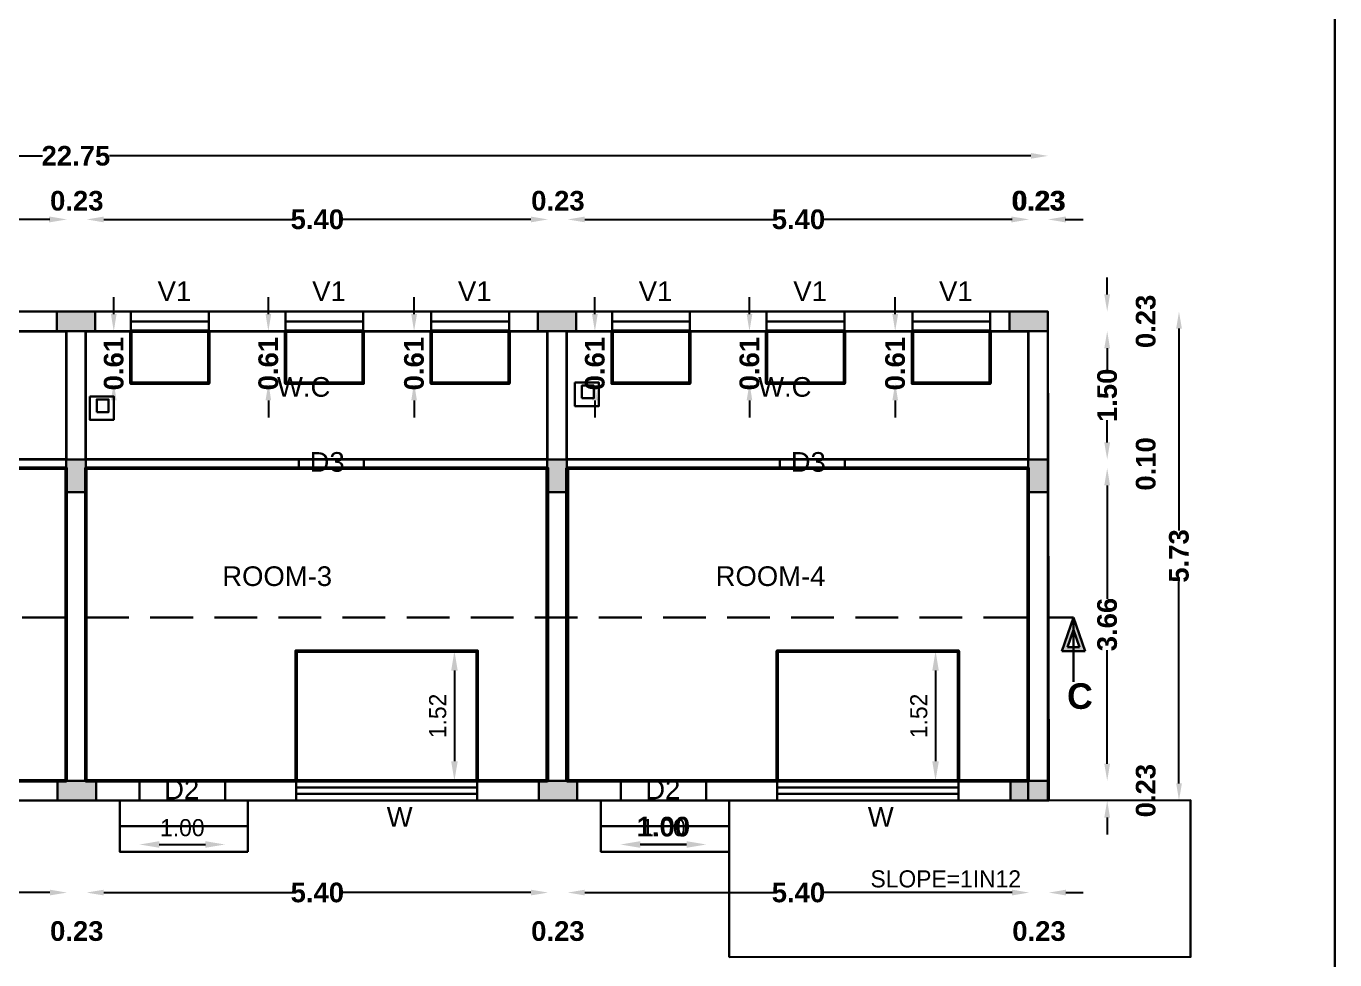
# Model space of a CAD drawing. Header units: metres. Extents: x 515 to 706, y -4 to 163.
# Drawn here: x 690.27 to 705.59, y 106.95 to 117.89 of the extents above; entities that cross this region are included whole.
import ezdxf

# ---------------------------------------------------------------- set-up
doc = ezdxf.new("R2010")
doc.units = ezdxf.units.M
doc.header["$MEASUREMENT"] = 0
doc.linetypes.add('DASHED2', pattern=[0.375, 0.25, -0.125])
doc.linetypes.add('PHANTOM2', pattern=[1.25, 0.625, -0.125, 0.125, -0.125, 0.125, -0.125])
for name, color, linetype, lineweight in [('BLK_3_DA_RAMP_1', 1, 'Continuous', 13), ('BLK_3_FLR_0_ EXIT_WIDTH_ DOOR', 2, 'Continuous', 30), ('BLK_3_FLR_0_BLT_UP_AREA', 140, 'Continuous', 30), ('BLK_3_FLR_0_CARPET_AREA', 22, 'Continuous', 30), ('BLK_3_FLR_0_EXIT_WIDTH_STAIR', 4, 'Continuous', 30), ('BLK_3_FLR_0_WATER_CLOSET', 3, 'Continuous', 30), ('BLK_4_FLR_0_WASH', 4, 'Continuous', 30)]:
    doc.layers.add(name, color=color, linetype=linetype, lineweight=lineweight)
for name, color, linetype in [('BLK_3_FLR_0_REGULAR_ROOM_2', 3, 'Continuous'), ('BLK_3_FLR_0_REGULAR_ROOM_3', 3, 'Continuous'), ('BLK_3_FLR_0_REGULAR_ROOM_4', 3, 'Continuous'), ('BLK_3_FLR_0_ROOM_3_LIGHT_VENTILATION_1', 3, 'Continuous'), ('BLK_3_FLR_0_ROOM_4_LIGHT_VENTILATION_1', 3, 'Continuous'), ('TOILET_VENTILATION', 6, 'Continuous')]:
    doc.layers.add(name, color=color, linetype=linetype)
doc.styles.add('ARIAL', font='arialbd.ttf', dxfattribs={"height": 0.23})
doc.styles.add('PDF Swiss721BT-RomanCondensed', font='arial.ttf')
doc.styles.add('Swiss Bold', font='swissb.ttf')
doc.styles.add('working', font='arialbd.ttf', dxfattribs={"height": 0.23})
doc.dimstyles.new('new model', dxfattribs={"dimtxt": 0.23, "dimasz": 0.2, "dimexe": 0.1, "dimexo": 0.1, "dimgap": 0, "dimtad": 0, "dimzin": 1, "dimdsep": 46, "dimtxsty": 'working', "dimcen": 0.09, "dimse1": 1, "dimse2": 1, "dimclrd": 256, "dimclrt": 256, "dimadec": 1, "dimazin": 0, "dimtfac": 1, "dimtofl": 0, "dimtmove": 0, "dimatfit": 3, "dimfxl": 0, "dimtolj": 1, "dimtzin": 0, "dimlwd": -1, "dimlwe": -1, "dimarcsym": 0})
doc.dimstyles.new('OPEN SPACE', dxfattribs={"dimtxt": 0.23, "dimasz": 0.23, "dimexe": 0.1875, "dimexo": 0.0625, "dimgap": 0.09, "dimtad": 3, "dimzin": 0, "dimdsep": 46, "dimtxsty": 'ARIAL', "dimcen": 0.09, "dimse1": 1, "dimse2": 1, "dimclrd": 256, "dimclre": 256, "dimadec": 0, "dimazin": 0, "dimtfac": 0.5, "dimtix": 1, "dimtmove": 0, "dimatfit": 3, "dimfxl": 0, "dimtolj": 1, "dimtzin": 0, "dimarcsym": 0})
doc.dimstyles.new('Standard$0', dxfattribs={"dimtxt": 0.2, "dimasz": 0.23, "dimexe": 0.1805, "dimexo": 0.0625, "dimgap": 0.0955, "dimtad": 1, "dimzin": 0, "dimdsep": 46, "dimtxsty": 'Standard', "dimcen": 0, "dimdle": 440, "dimse1": 1, "dimse2": 1, "dimclrd": 256, "dimclrt": 256, "dimadec": 0, "dimazin": 0, "dimtfac": 1, "dimtofl": 0, "dimtmove": 0, "dimatfit": 3, "dimfxl": 0, "dimtolj": 1, "dimarcsym": 0})

# ---------------------------------------------------------------- blocks, each defined once
blk = doc.blocks.new('*D116')
at = {"layer": 'BLK_3_FLR_0_ EXIT_WIDTH_ DOOR', "lineweight": -2}
blk.add_line((691.832, 108.304), (692.372, 108.304), dxfattribs=at)
at = {"layer": 'BLK_3_FLR_0_ EXIT_WIDTH_ DOOR', "lineweight": 40}
for points in [[(691.832, 108.343), (691.832, 108.266), (691.602, 108.304)], [(692.372, 108.343), (692.372, 108.266), (692.602, 108.304)]]:
    blk.add_solid(points, dxfattribs=at)
at = {"layer": 'Defpoints', "color": 0, "lineweight": 40}
for p in [(691.602, 108.935), (692.602, 108.935), (692.602, 108.304)]:
    blk.add_point(p, dxfattribs=at)
at = {"layer": 'BLK_3_FLR_0_ EXIT_WIDTH_ DOOR', "lineweight": 50, "insert": (692.102, 108.5), "char_height": 0.2, "attachment_point": 5}
blk.add_mtext('\\A1;1.00', dxfattribs=at)
blk = doc.blocks.new('*D117')
at = {"layer": 'BLK_3_FLR_0_ EXIT_WIDTH_ DOOR', "lineweight": -2}
blk.add_line((697.462, 108.304), (698.002, 108.304), dxfattribs=at)
at = {"layer": 'BLK_3_FLR_0_ EXIT_WIDTH_ DOOR', "lineweight": 40}
for points in [[(697.462, 108.343), (697.462, 108.266), (697.232, 108.304)], [(698.002, 108.343), (698.002, 108.266), (698.232, 108.304)]]:
    blk.add_solid(points, dxfattribs=at)
at = {"layer": 'Defpoints', "color": 0, "lineweight": 40}
for p in [(697.232, 108.935), (698.232, 108.935), (698.232, 108.304)]:
    blk.add_point(p, dxfattribs=at)
at = {"layer": 'BLK_3_FLR_0_ EXIT_WIDTH_ DOOR', "lineweight": 50, "insert": (697.732, 108.5), "char_height": 0.2, "attachment_point": 5}
blk.add_mtext('\\A1;1.00', dxfattribs=at)
blk = doc.blocks.new('*D119')
at = {"layer": 'BLK_3_FLR_0_ROOM_3_LIGHT_VENTILATION_1', "lineweight": -2}
blk.add_line((695.286, 110.34), (695.286, 109.28), dxfattribs=at)
at = {"layer": 'BLK_3_FLR_0_ROOM_3_LIGHT_VENTILATION_1', "lineweight": 40}
for points in [[(695.248, 110.34), (695.325, 110.34), (695.286, 110.57)], [(695.248, 109.28), (695.325, 109.28), (695.286, 109.05)]]:
    blk.add_solid(points, dxfattribs=at)
at = {"layer": 'Defpoints', "color": 0, "lineweight": 40}
for p in [(695.554, 110.57), (695.286, 109.05), (695.554, 109.05)]:
    blk.add_point(p, dxfattribs=at)
at = {"layer": 'BLK_3_FLR_0_ROOM_3_LIGHT_VENTILATION_1', "lineweight": 50, "insert": (695.091, 109.81), "char_height": 0.2, "attachment_point": 5, "rotation": 90}
blk.add_mtext('\\A1;1.52', dxfattribs=at)
blk = doc.blocks.new('*D120')
at = {"layer": 'BLK_3_FLR_0_ROOM_4_LIGHT_VENTILATION_1', "lineweight": -2}
blk.add_line((700.916, 110.34), (700.916, 109.28), dxfattribs=at)
at = {"layer": 'BLK_3_FLR_0_ROOM_4_LIGHT_VENTILATION_1', "lineweight": 40}
for points in [[(700.878, 110.34), (700.955, 110.34), (700.916, 110.57)], [(700.878, 109.28), (700.955, 109.28), (700.916, 109.05)]]:
    blk.add_solid(points, dxfattribs=at)
at = {"layer": 'Defpoints', "color": 0, "lineweight": 40}
for p in [(701.184, 110.57), (700.916, 109.05), (701.184, 109.05)]:
    blk.add_point(p, dxfattribs=at)
at = {"layer": 'BLK_3_FLR_0_ROOM_4_LIGHT_VENTILATION_1', "lineweight": 50, "insert": (700.721, 109.81), "char_height": 0.2, "attachment_point": 5, "rotation": 90}
blk.add_mtext('\\A1;1.52', dxfattribs=at)
blk = doc.blocks.new('*D255')
at = {"layer": 'BLK_3_FLR_0_EXIT_WIDTH_STAIR', "color": 1, "linetype": 'PHANTOM2', "lineweight": -2}
blk.add_line((698.003, 108.304), (697.459, 108.304), dxfattribs=at)
at = {"layer": 'BLK_3_FLR_0_EXIT_WIDTH_STAIR', "color": 1, "lineweight": 40}
for points in [[(697.459, 108.343), (697.459, 108.266), (697.229, 108.304)], [(698.003, 108.343), (698.003, 108.266), (698.233, 108.304)]]:
    blk.add_solid(points, dxfattribs=at)
at = {"layer": 'Defpoints', "color": 0, "lineweight": 40}
for p in [(697.229, 108.82), (698.233, 108.82), (697.229, 108.304)]:
    blk.add_point(p, dxfattribs=at)
at = {"layer": 'BLK_3_FLR_0_EXIT_WIDTH_STAIR', "color": 1, "lineweight": 30, "insert": (697.731, 108.512), "char_height": 0.23, "attachment_point": 5, "rotation": 360, "style": 'ARIAL'}
blk.add_mtext('\\A1;1.00', dxfattribs=at)
blk = doc.blocks.new('*D125')
at = {"layer": 'Defpoints', "color": 0, "lineweight": 40}
for p in [(691.3, 114.315), (691.5, 114.315), (691.5, 113.705)]:
    blk.add_point(p, dxfattribs=at)
at = {"layer": 'TOILET_VENTILATION'}
for p, q in [((691.3, 114.515), (691.3, 114.715)), ((691.3, 113.505), (691.3, 113.305))]:
    blk.add_line(p, q, dxfattribs=at)
at = {"layer": 'TOILET_VENTILATION', "lineweight": 40}
for points in [[(691.266, 114.515), (691.333, 114.515), (691.3, 114.315)], [(691.266, 113.505), (691.333, 113.505), (691.3, 113.705)]]:
    blk.add_solid(points, dxfattribs=at)
at = {"layer": 'TOILET_VENTILATION', "lineweight": 50, "insert": (691.3, 113.935), "char_height": 0.23, "attachment_point": 5, "rotation": 90, "style": 'working'}
blk.add_mtext('\\A1;0.61', dxfattribs=at)
blk = doc.blocks.new('*D126')
at = {"layer": 'Defpoints', "color": 0, "lineweight": 40}
for p in [(693.109, 114.315), (693.31, 114.315), (693.31, 113.705)]:
    blk.add_point(p, dxfattribs=at)
at = {"layer": 'TOILET_VENTILATION'}
for p, q in [((693.109, 114.515), (693.109, 114.715)), ((693.109, 113.505), (693.109, 113.305))]:
    blk.add_line(p, q, dxfattribs=at)
at = {"layer": 'TOILET_VENTILATION', "lineweight": 40}
for points in [[(693.076, 114.515), (693.142, 114.515), (693.109, 114.315)], [(693.076, 113.505), (693.142, 113.505), (693.109, 113.705)]]:
    blk.add_solid(points, dxfattribs=at)
at = {"layer": 'TOILET_VENTILATION', "lineweight": 50, "insert": (693.109, 113.935), "char_height": 0.23, "attachment_point": 5, "rotation": 90, "style": 'working'}
blk.add_mtext('\\A1;0.61', dxfattribs=at)
blk = doc.blocks.new('*D127')
at = {"layer": 'Defpoints', "color": 0, "lineweight": 40}
for p in [(694.814, 114.315), (695.015, 114.315), (695.015, 113.705)]:
    blk.add_point(p, dxfattribs=at)
at = {"layer": 'TOILET_VENTILATION'}
for p, q in [((694.814, 114.515), (694.814, 114.715)), ((694.814, 113.505), (694.814, 113.305))]:
    blk.add_line(p, q, dxfattribs=at)
at = {"layer": 'TOILET_VENTILATION', "lineweight": 40}
for points in [[(694.781, 114.515), (694.848, 114.515), (694.814, 114.315)], [(694.781, 113.505), (694.848, 113.505), (694.814, 113.705)]]:
    blk.add_solid(points, dxfattribs=at)
at = {"layer": 'TOILET_VENTILATION', "lineweight": 50, "insert": (694.814, 113.935), "char_height": 0.23, "attachment_point": 5, "rotation": 90, "style": 'working'}
blk.add_mtext('\\A1;0.61', dxfattribs=at)
blk = doc.blocks.new('*D128')
at = {"layer": 'Defpoints', "color": 0, "lineweight": 40}
for p in [(696.93, 114.315), (697.13, 114.315), (697.13, 113.705)]:
    blk.add_point(p, dxfattribs=at)
at = {"layer": 'TOILET_VENTILATION'}
for p, q in [((696.93, 114.515), (696.93, 114.715)), ((696.93, 113.505), (696.93, 113.305))]:
    blk.add_line(p, q, dxfattribs=at)
at = {"layer": 'TOILET_VENTILATION', "lineweight": 40}
for points in [[(696.896, 114.515), (696.963, 114.515), (696.93, 114.315)], [(696.896, 113.505), (696.963, 113.505), (696.93, 113.705)]]:
    blk.add_solid(points, dxfattribs=at)
at = {"layer": 'TOILET_VENTILATION', "lineweight": 50, "insert": (696.93, 113.935), "char_height": 0.23, "attachment_point": 5, "rotation": 90, "style": 'working'}
blk.add_mtext('\\A1;0.61', dxfattribs=at)
blk = doc.blocks.new('*D129')
at = {"layer": 'Defpoints', "color": 0, "lineweight": 40}
for p in [(698.739, 114.315), (698.94, 114.315), (698.94, 113.705)]:
    blk.add_point(p, dxfattribs=at)
at = {"layer": 'TOILET_VENTILATION'}
for p, q in [((698.739, 114.515), (698.739, 114.715)), ((698.739, 113.505), (698.739, 113.305))]:
    blk.add_line(p, q, dxfattribs=at)
at = {"layer": 'TOILET_VENTILATION', "lineweight": 40}
for points in [[(698.706, 114.515), (698.772, 114.515), (698.739, 114.315)], [(698.706, 113.505), (698.772, 113.505), (698.739, 113.705)]]:
    blk.add_solid(points, dxfattribs=at)
at = {"layer": 'TOILET_VENTILATION', "lineweight": 50, "insert": (698.739, 113.935), "char_height": 0.23, "attachment_point": 5, "rotation": 90, "style": 'working'}
blk.add_mtext('\\A1;0.61', dxfattribs=at)
blk = doc.blocks.new('*D130')
at = {"layer": 'Defpoints', "color": 0, "lineweight": 40}
for p in [(700.444, 114.315), (700.645, 114.315), (700.645, 113.705)]:
    blk.add_point(p, dxfattribs=at)
at = {"layer": 'TOILET_VENTILATION'}
for p, q in [((700.444, 114.515), (700.444, 114.715)), ((700.444, 113.505), (700.444, 113.305))]:
    blk.add_line(p, q, dxfattribs=at)
at = {"layer": 'TOILET_VENTILATION', "lineweight": 40}
for points in [[(700.411, 114.515), (700.478, 114.515), (700.444, 114.315)], [(700.411, 113.505), (700.478, 113.505), (700.444, 113.705)]]:
    blk.add_solid(points, dxfattribs=at)
at = {"layer": 'TOILET_VENTILATION', "lineweight": 50, "insert": (700.444, 113.935), "char_height": 0.23, "attachment_point": 5, "rotation": 90, "style": 'working'}
blk.add_mtext('\\A1;0.61', dxfattribs=at)
blk = doc.blocks.new('*D561')
for p, q in [((685.542, 115.624), (687.744, 115.624)), ((690.542, 115.624), (688.34, 115.624))]:
    blk.add_line(p, q)
at = {"lineweight": 40}
for points in [[(685.542, 115.657), (685.542, 115.59), (685.342, 115.624)], [(690.542, 115.657), (690.542, 115.59), (690.742, 115.624)]]:
    blk.add_solid(points, dxfattribs=at)
at = {"layer": 'Defpoints', "color": 0, "lineweight": 40}
for p in [(685.342, 115.624), (690.742, 114.315), (685.342, 114.161)]:
    blk.add_point(p, dxfattribs=at)
at = {"lineweight": 30, "insert": (688.042, 115.624), "char_height": 0.23, "attachment_point": 5, "style": 'working'}
blk.add_mtext('\\A1;5.40', dxfattribs=at)
blk = doc.blocks.new('*D566')
for p, q in [((696.812, 115.624), (699.015, 115.624)), ((701.812, 115.624), (699.61, 115.624))]:
    blk.add_line(p, q)
at = {"lineweight": 40}
for points in [[(696.812, 115.657), (696.812, 115.59), (696.612, 115.624)], [(701.812, 115.657), (701.812, 115.59), (702.012, 115.624)]]:
    blk.add_solid(points, dxfattribs=at)
at = {"layer": 'Defpoints', "color": 0, "lineweight": 40}
for p in [(696.612, 115.624), (702.012, 114.315), (696.612, 114.161)]:
    blk.add_point(p, dxfattribs=at)
at = {"lineweight": 30, "insert": (699.312, 115.624), "char_height": 0.23, "attachment_point": 5, "style": 'working'}
blk.add_mtext('\\A1;5.40', dxfattribs=at)
blk = doc.blocks.new('*D567')
for p, q in [((696.182, 115.624), (695.982, 115.624)), ((696.812, 115.624), (697.012, 115.624))]:
    blk.add_line(p, q)
at = {"lineweight": 40}
for points in [[(696.182, 115.657), (696.182, 115.59), (696.382, 115.624)], [(696.812, 115.657), (696.812, 115.59), (696.612, 115.624)]]:
    blk.add_solid(points, dxfattribs=at)
at = {"layer": 'Defpoints', "color": 0, "lineweight": 40}
for p in [(696.382, 115.624), (696.382, 114.161), (696.612, 114.161)]:
    blk.add_point(p, dxfattribs=at)
at = {"lineweight": 30, "insert": (696.497, 115.841), "char_height": 0.23, "attachment_point": 5, "style": 'working'}
blk.add_mtext('\\A1;0.23', dxfattribs=at)
blk = doc.blocks.new('*D568')
for p, q in [((691.182, 115.624), (693.385, 115.624)), ((696.182, 115.624), (693.98, 115.624))]:
    blk.add_line(p, q)
at = {"lineweight": 40}
for points in [[(691.182, 115.657), (691.182, 115.59), (690.982, 115.624)], [(696.182, 115.657), (696.182, 115.59), (696.382, 115.624)]]:
    blk.add_solid(points, dxfattribs=at)
at = {"layer": 'Defpoints', "color": 0, "lineweight": 40}
for p in [(690.982, 115.624), (690.982, 114.161), (696.382, 114.161)]:
    blk.add_point(p, dxfattribs=at)
at = {"lineweight": 30, "insert": (693.682, 115.624), "char_height": 0.23, "attachment_point": 5, "style": 'working'}
blk.add_mtext('\\A1;5.40', dxfattribs=at)
blk = doc.blocks.new('*D569')
for p, q in [((690.552, 115.624), (690.352, 115.624)), ((691.182, 115.624), (691.382, 115.624))]:
    blk.add_line(p, q)
at = {"lineweight": 40}
for points in [[(690.552, 115.657), (690.552, 115.59), (690.752, 115.624)], [(691.182, 115.657), (691.182, 115.59), (690.982, 115.624)]]:
    blk.add_solid(points, dxfattribs=at)
at = {"layer": 'Defpoints', "color": 0, "lineweight": 40}
for p in [(690.752, 115.624), (690.752, 114.121), (690.982, 114.161)]:
    blk.add_point(p, dxfattribs=at)
at = {"lineweight": 30, "insert": (690.867, 115.841), "char_height": 0.23, "attachment_point": 5, "style": 'working'}
blk.add_mtext('\\A1;0.23', dxfattribs=at)
blk = doc.blocks.new('*D570')
for p, q in [((701.812, 115.624), (701.612, 115.624)), ((702.442, 115.624), (702.642, 115.624))]:
    blk.add_line(p, q)
at = {"lineweight": 40}
for points in [[(701.812, 115.657), (701.812, 115.59), (702.012, 115.624)], [(702.442, 115.657), (702.442, 115.59), (702.242, 115.624)]]:
    blk.add_solid(points, dxfattribs=at)
at = {"layer": 'Defpoints', "color": 0, "lineweight": 40}
for p in [(702.012, 115.624), (702.012, 114.121), (702.242, 114.161)]:
    blk.add_point(p, dxfattribs=at)
at = {"lineweight": 30, "insert": (702.127, 115.841), "char_height": 0.23, "attachment_point": 5, "style": 'working'}
blk.add_mtext('\\A1;0.23', dxfattribs=at)
blk = doc.blocks.new('*D571')
for p, q in [((696.812, 107.741), (699.015, 107.741)), ((701.812, 107.741), (699.61, 107.741))]:
    blk.add_line(p, q)
at = {"lineweight": 40}
for points in [[(696.812, 107.775), (696.812, 107.708), (696.612, 107.741)], [(701.812, 107.775), (701.812, 107.708), (702.012, 107.741)]]:
    blk.add_solid(points, dxfattribs=at)
at = {"layer": 'Defpoints', "color": 0, "lineweight": 40}
for p in [(696.612, 109.204), (702.012, 109.05), (696.612, 107.741)]:
    blk.add_point(p, dxfattribs=at)
at = {"lineweight": 30, "insert": (699.312, 107.741), "char_height": 0.23, "attachment_point": 5, "style": 'working'}
blk.add_mtext('\\A1;5.40', dxfattribs=at)
blk = doc.blocks.new('*D572')
for p, q in [((696.182, 107.741), (695.982, 107.741)), ((696.812, 107.741), (697.012, 107.741))]:
    blk.add_line(p, q)
at = {"lineweight": 40}
for points in [[(696.182, 107.775), (696.182, 107.708), (696.382, 107.741)], [(696.812, 107.775), (696.812, 107.708), (696.612, 107.741)]]:
    blk.add_solid(points, dxfattribs=at)
at = {"layer": 'Defpoints', "color": 0, "lineweight": 40}
for p in [(696.382, 109.204), (696.612, 109.204), (696.382, 107.741)]:
    blk.add_point(p, dxfattribs=at)
at = {"lineweight": 30, "insert": (696.497, 107.289), "char_height": 0.23, "attachment_point": 5, "style": 'working'}
blk.add_mtext('\\A1;0.23', dxfattribs=at)
blk = doc.blocks.new('*D573')
for p, q in [((691.182, 107.741), (693.385, 107.741)), ((696.182, 107.741), (693.98, 107.741))]:
    blk.add_line(p, q)
at = {"lineweight": 40}
for points in [[(691.182, 107.775), (691.182, 107.708), (690.982, 107.741)], [(696.182, 107.775), (696.182, 107.708), (696.382, 107.741)]]:
    blk.add_solid(points, dxfattribs=at)
at = {"layer": 'Defpoints', "color": 0, "lineweight": 40}
for p in [(690.982, 109.204), (696.382, 109.204), (690.982, 107.741)]:
    blk.add_point(p, dxfattribs=at)
at = {"lineweight": 30, "insert": (693.682, 107.741), "char_height": 0.23, "attachment_point": 5, "style": 'working'}
blk.add_mtext('\\A1;5.40', dxfattribs=at)
blk = doc.blocks.new('*D574')
for p, q in [((690.552, 107.741), (690.352, 107.741)), ((691.182, 107.741), (691.382, 107.741))]:
    blk.add_line(p, q)
at = {"lineweight": 40}
for points in [[(690.552, 107.775), (690.552, 107.708), (690.752, 107.741)], [(691.182, 107.775), (691.182, 107.708), (690.982, 107.741)]]:
    blk.add_solid(points, dxfattribs=at)
at = {"layer": 'Defpoints', "color": 0, "lineweight": 40}
for p in [(690.752, 109.244), (690.982, 109.204), (690.752, 107.741)]:
    blk.add_point(p, dxfattribs=at)
at = {"lineweight": 30, "insert": (690.867, 107.289), "char_height": 0.23, "attachment_point": 5, "style": 'working'}
blk.add_mtext('\\A1;0.23', dxfattribs=at)
blk = doc.blocks.new('*D575')
for p, q in [((701.812, 107.741), (701.612, 107.741)), ((702.442, 107.741), (702.642, 107.741))]:
    blk.add_line(p, q)
at = {"lineweight": 40}
for points in [[(701.812, 107.775), (701.812, 107.708), (702.012, 107.741)], [(702.442, 107.775), (702.442, 107.708), (702.242, 107.741)]]:
    blk.add_solid(points, dxfattribs=at)
at = {"layer": 'Defpoints', "color": 0, "lineweight": 40}
for p in [(702.012, 109.244), (702.242, 109.204), (702.012, 107.741)]:
    blk.add_point(p, dxfattribs=at)
at = {"lineweight": 30, "insert": (702.127, 107.289), "char_height": 0.23, "attachment_point": 5, "style": 'working'}
blk.add_mtext('\\A1;0.23', dxfattribs=at)
blk = doc.blocks.new('*D576')
for p, q in [((685.552, 107.741), (687.755, 107.741)), ((690.552, 107.741), (688.35, 107.741))]:
    blk.add_line(p, q)
at = {"lineweight": 40}
for points in [[(685.552, 107.775), (685.552, 107.708), (685.352, 107.741)], [(690.552, 107.775), (690.552, 107.708), (690.752, 107.741)]]:
    blk.add_solid(points, dxfattribs=at)
at = {"layer": 'Defpoints', "color": 0, "lineweight": 40}
for p in [(685.352, 109.204), (690.752, 109.05), (685.352, 107.741)]:
    blk.add_point(p, dxfattribs=at)
at = {"lineweight": 30, "insert": (688.052, 107.741), "char_height": 0.23, "attachment_point": 5, "style": 'working'}
blk.add_mtext('\\A1;5.40', dxfattribs=at)
blk = doc.blocks.new('*D580')
for p, q in [((702.925, 114.115), (702.925, 113.856)), ((702.925, 113.012), (702.925, 113.272))]:
    blk.add_line(p, q)
at = {"lineweight": 40}
for points in [[(702.891, 114.115), (702.958, 114.115), (702.925, 114.315)], [(702.891, 113.012), (702.958, 113.012), (702.925, 112.812)]]:
    blk.add_solid(points, dxfattribs=at)
at = {"layer": 'Defpoints', "color": 0, "lineweight": 40}
for p in [(702.012, 114.315), (702.002, 112.812), (702.925, 112.812)]:
    blk.add_point(p, dxfattribs=at)
at = {"lineweight": 30, "insert": (702.925, 113.564), "char_height": 0.23, "attachment_point": 5, "rotation": 90, "style": 'working'}
blk.add_mtext('\\A1;1.50', dxfattribs=at)
blk = doc.blocks.new('*D581')
for p, q in [((702.925, 113.012), (702.925, 113.212)), ((702.925, 112.51), (702.925, 112.31))]:
    blk.add_line(p, q)
at = {"lineweight": 40}
for points in [[(702.891, 113.012), (702.958, 113.012), (702.925, 112.812)], [(702.891, 112.51), (702.958, 112.51), (702.925, 112.71)]]:
    blk.add_solid(points, dxfattribs=at)
at = {"layer": 'Defpoints', "color": 0, "lineweight": 40}
for p in [(702.002, 112.812), (702.002, 112.71), (702.925, 112.71)]:
    blk.add_point(p, dxfattribs=at)
at = {"lineweight": 30, "insert": (703.377, 112.761), "char_height": 0.23, "attachment_point": 5, "rotation": 90, "style": 'working'}
blk.add_mtext('\\A1;0.10', dxfattribs=at)
blk = doc.blocks.new('*D582')
for p, q in [((702.925, 112.51), (702.925, 111.181)), ((702.925, 109.25), (702.925, 110.579))]:
    blk.add_line(p, q)
at = {"lineweight": 40}
for points in [[(702.891, 112.51), (702.958, 112.51), (702.925, 112.71)], [(702.891, 109.25), (702.958, 109.25), (702.925, 109.05)]]:
    blk.add_solid(points, dxfattribs=at)
at = {"layer": 'Defpoints', "color": 0, "lineweight": 40}
for p in [(702.002, 112.71), (702.002, 109.05), (702.925, 109.05)]:
    blk.add_point(p, dxfattribs=at)
at = {"lineweight": 30, "insert": (702.925, 110.88), "char_height": 0.23, "attachment_point": 5, "rotation": 90, "style": 'working'}
blk.add_mtext('\\A1;3.66', dxfattribs=at)
blk = doc.blocks.new('*D583')
for p, q in [((702.925, 109.25), (702.925, 109.45)), ((702.925, 108.62), (702.925, 108.42))]:
    blk.add_line(p, q)
at = {"lineweight": 40}
for points in [[(702.891, 109.25), (702.958, 109.25), (702.925, 109.05)], [(702.891, 108.62), (702.958, 108.62), (702.925, 108.82)]]:
    blk.add_solid(points, dxfattribs=at)
at = {"layer": 'Defpoints', "color": 0, "lineweight": 40}
for p in [(702.002, 109.05), (702.232, 108.82), (702.925, 108.82)]:
    blk.add_point(p, dxfattribs=at)
at = {"lineweight": 30, "insert": (703.377, 108.935), "char_height": 0.23, "attachment_point": 5, "rotation": 90, "style": 'working'}
blk.add_mtext('\\A1;0.23', dxfattribs=at)
blk = doc.blocks.new('*D584')
for p, q in [((702.925, 114.745), (702.925, 114.945)), ((702.925, 114.115), (702.925, 113.915))]:
    blk.add_line(p, q)
at = {"lineweight": 40}
for points in [[(702.891, 114.745), (702.958, 114.745), (702.925, 114.545)], [(702.891, 114.115), (702.958, 114.115), (702.925, 114.315)]]:
    blk.add_solid(points, dxfattribs=at)
at = {"layer": 'Defpoints', "color": 0, "lineweight": 40}
for p in [(702.002, 114.545), (702.232, 114.315), (702.925, 114.315)]:
    blk.add_point(p, dxfattribs=at)
at = {"lineweight": 30, "insert": (703.377, 114.43), "char_height": 0.23, "attachment_point": 5, "rotation": 90, "style": 'working'}
blk.add_mtext('\\A1;0.23', dxfattribs=at)
blk = doc.blocks.new('*D585')
for p, q in [((701.802, 115.624), (701.602, 115.624)), ((702.432, 115.624), (702.632, 115.624))]:
    blk.add_line(p, q)
at = {"lineweight": 40}
for points in [[(701.802, 115.657), (701.802, 115.59), (702.002, 115.624)], [(702.432, 115.657), (702.432, 115.59), (702.232, 115.624)]]:
    blk.add_solid(points, dxfattribs=at)
at = {"layer": 'Defpoints', "color": 0, "lineweight": 40}
for p in [(702.232, 115.624), (702.002, 114.161), (702.232, 114.121)]:
    blk.add_point(p, dxfattribs=at)
at = {"lineweight": 30, "insert": (702.117, 115.841), "char_height": 0.23, "attachment_point": 5, "style": 'working'}
blk.add_mtext('\\A1;0.23', dxfattribs=at)
blk = doc.blocks.new('*D586')
for p, q in [((703.765, 114.345), (703.765, 111.981)), ((703.765, 109.02), (703.765, 111.384))]:
    blk.add_line(p, q)
at = {"lineweight": 40}
for points in [[(703.732, 114.345), (703.799, 114.345), (703.765, 114.545)], [(703.732, 109.02), (703.799, 109.02), (703.765, 108.82)]]:
    blk.add_solid(points, dxfattribs=at)
at = {"layer": 'Defpoints', "color": 0, "lineweight": 40}
for p in [(702.232, 114.545), (702.232, 108.82), (703.765, 108.82)]:
    blk.add_point(p, dxfattribs=at)
at = {"lineweight": 30, "insert": (703.765, 111.683), "char_height": 0.23, "attachment_point": 5, "rotation": 90, "style": 'working'}
blk.add_mtext('\\A1;5.73', dxfattribs=at)
blk = doc.blocks.new('*D592')
for p, q in [((679.682, 106.542), (690.464, 106.542)), ((702.032, 106.542), (691.25, 106.542))]:
    blk.add_line(p, q)
at = {"lineweight": 40}
for points in [[(679.682, 106.576), (679.682, 106.509), (679.482, 106.542)], [(702.032, 106.576), (702.032, 106.509), (702.232, 106.542)]]:
    blk.add_solid(points, dxfattribs=at)
at = {"layer": 'Defpoints', "color": 0, "lineweight": 40}
for p in [(679.482, 108.82), (702.232, 108.82), (702.232, 106.542)]:
    blk.add_point(p, dxfattribs=at)
at = {"lineweight": 30, "insert": (690.857, 106.542), "char_height": 0.23, "attachment_point": 5, "style": 'working'}
blk.add_mtext('\\A1;22.75', dxfattribs=at)
blk = doc.blocks.new('*D799')
for p, q in [((679.682, 116.368), (690.464, 116.368)), ((702.032, 116.368), (691.25, 116.368))]:
    blk.add_line(p, q)
at = {"lineweight": 40}
for points in [[(679.682, 116.402), (679.682, 116.335), (679.482, 116.368)], [(702.032, 116.402), (702.032, 116.335), (702.232, 116.368)]]:
    blk.add_solid(points, dxfattribs=at)
at = {"layer": 'Defpoints', "color": 0, "lineweight": 40}
for p in [(679.482, 116.368), (679.482, 114.545), (702.232, 114.545)]:
    blk.add_point(p, dxfattribs=at)
at = {"lineweight": 30, "insert": (690.857, 116.368), "char_height": 0.23, "attachment_point": 5, "style": 'working'}
blk.add_mtext('\\A1;22.75', dxfattribs=at)

msp = doc.modelspace()

# ---------------------------------------------------------------- hatches: boundary and pattern name
at = {"lineweight": 30}
h = msp.add_hatch(color=256, dxfattribs=at)
h.dxf.hatch_style = 1
h.paths.add_polyline_path([(691.08193, 114.54538), (691.08193, 114.31538), (690.63193, 114.31538), (690.63193, 114.54538)])
h = msp.add_hatch(color=256, dxfattribs=at)
h.dxf.hatch_style = 1
h.paths.add_polyline_path([(696.71193, 114.54538), (696.71193, 114.31538), (696.26193, 114.31538), (696.26193, 114.54538)])
h = msp.add_hatch(color=256, dxfattribs=at)
h.dxf.hatch_style = 1
h.paths.add_polyline_path([(702.23193, 114.54538), (702.23193, 114.31538), (701.78193, 114.31538), (701.78193, 114.54538)])
h = msp.add_hatch(color=256, dxfattribs=at)
h.dxf.hatch_style = 1
h.paths.add_polyline_path([(690.74193, 112.81204), (690.97193, 112.81204), (690.97193, 112.43204), (690.74193, 112.43204)])
h = msp.add_hatch(color=256, dxfattribs=at)
h.dxf.hatch_style = 1
h.paths.add_polyline_path([(696.37193, 112.81204), (696.60193, 112.81204), (696.60193, 112.43204), (696.37193, 112.43204)])
h = msp.add_hatch(color=256, dxfattribs=at)
h.dxf.hatch_style = 1
h.paths.add_polyline_path([(702.00193, 112.81204), (702.23193, 112.81204), (702.23193, 112.43204), (702.00193, 112.43204)])
at = {"lineweight": 30, "ltscale": 0.25}
h = msp.add_hatch(color=256, dxfattribs=at)
h.paths.add_polyline_path([(702.53075, 110.96346), (702.39577, 110.56727), (702.66573, 110.56727)])
h.paths.add_polyline_path([(702.53075, 110.8161), (702.46217, 110.61479), (702.59934, 110.61479)], flags=16)
at = {"lineweight": 30}
h = msp.add_hatch(color=256, dxfattribs=at)
h.dxf.hatch_style = 1
h.paths.add_polyline_path([(691.09232, 109.04982), (691.09232, 108.81982), (690.64232, 108.81982), (690.64232, 109.04982)])
h = msp.add_hatch(color=256, dxfattribs=at)
h.dxf.hatch_style = 1
h.paths.add_polyline_path([(696.72233, 109.04982), (696.72233, 108.81982), (696.27233, 108.81982), (696.27233, 109.04982)])
h = msp.add_hatch(color=256, dxfattribs=at)
h.dxf.hatch_style = 1
h.paths.add_polyline_path([(702.24233, 109.04982), (702.24233, 108.81982), (701.79233, 108.81982), (701.79233, 109.04982)])

# ---------------------------------------------------------------- linework, layer by layer
msp.add_line((705.58866, -3.80445), (705.58866, 150.74728))
for p, q in [((679.48193, 114.54538), (702.23193, 114.54538)), ((691.50046, 114.31538), (691.50046, 114.54538)), ((691.50046, 114.43038), (692.41046, 114.43038)), ((692.41046, 114.31538), (692.41046, 114.54538)), ((693.30972, 114.31538), (693.30972, 114.54538)), ((693.30972, 114.43038), (694.21972, 114.43038)), ((694.21972, 114.31538), (694.21972, 114.54538)), ((695.01501, 114.31538), (695.01501, 114.54538)), ((695.01501, 114.43038), (695.92501, 114.43038)), ((695.92501, 114.31538), (695.92501, 114.54538)), ((697.13046, 114.31538), (697.13046, 114.54538)), ((697.13046, 114.43038), (698.04046, 114.43038)), ((702.23193, 108.81982), (702.23193, 114.54538)), ((690.74193, 114.31538), (685.34193, 114.31538)), ((690.74193, 114.31538), (690.74193, 112.81204)), ((690.97193, 114.31538), (690.97193, 112.81204)), ((690.97193, 114.31538), (696.37193, 114.31538)), ((696.37193, 112.81204), (696.37193, 114.31538)), ((696.60193, 114.31538), (702.00193, 114.31538)), ((696.60193, 112.78204), (696.60193, 114.31538)), ((702.00193, 112.81204), (702.00193, 114.31538)), ((702.00193, 114.31538), (702.00193, 112.81204)), ((702.23193, 114.31538), (702.23193, 112.81204)), ((690.74193, 112.81204), (688.59526, 112.81204)), ((693.46526, 112.81204), (690.97193, 112.81204)), ((693.46526, 112.81204), (693.46526, 112.70982)), ((696.37193, 112.81204), (694.22526, 112.81204)), ((694.22526, 112.81204), (694.22526, 112.70982)), ((699.09526, 112.81204), (696.60193, 112.81204)), ((699.09526, 112.81204), (699.09526, 112.70982)), ((702.00193, 112.81204), (699.85526, 112.81204)), ((699.85526, 112.81204), (699.85526, 112.70982)), ((690.74193, 112.70982), (688.59526, 112.70982)), ((690.74193, 112.70982), (690.74193, 109.04982)), ((690.97193, 112.70982), (690.97193, 109.04982)), ((693.46526, 112.70982), (690.97193, 112.70982)), ((696.37193, 112.70982), (694.22526, 112.70982)), ((696.37193, 109.04982), (696.37193, 112.70982)), ((696.60193, 109.04982), (696.60193, 112.70982)), ((699.09526, 112.70982), (696.60193, 112.70982)), ((702.00193, 112.70982), (699.85526, 112.70982)), ((702.00193, 108.81982), (702.00193, 112.70982)), ((702.00193, 112.70982), (702.00193, 108.81982)), ((702.23193, 112.70982), (702.23193, 108.81982)), ((702.53075, 110.96346), (702.39577, 110.56727)), ((702.53075, 110.96346), (702.53075, 110.23753)), ((702.53075, 110.96346), (702.66573, 110.56727)), ((702.53075, 110.8161), (702.46217, 110.61479)), ((702.53075, 110.8161), (702.59934, 110.61479)), ((702.39577, 110.56727), (702.66573, 110.56727)), ((702.46217, 110.61479), (702.59934, 110.61479)), ((702.53075, 110.56727), (702.53075, 110.20961)), ((686.9725, 109.04982), (690.74193, 109.04982)), ((691.6025, 109.04982), (690.97193, 109.04982)), ((690.97193, 109.04982), (691.6025, 109.04982)), ((694.74136, 109.04982), (692.6025, 109.04982)), ((692.6025, 109.04982), (696.37193, 109.04982)), ((696.60193, 109.04982), (697.2325, 109.04982)), ((698.2325, 109.04982), (702.00193, 109.04982)), ((699.06386, 109.04982), (701.18386, 109.04982)), ((701.18386, 108.81982), (701.18386, 109.04982)), ((702.00193, 109.04982), (701.37136, 109.04982)), ((699.06386, 108.97315), (701.18386, 108.97315)), ((699.06386, 108.89649), (701.18386, 108.89649)), ((686.9725, 108.81982), (691.6025, 108.81982)), ((692.6025, 108.81982), (694.74136, 108.81982)), ((697.2325, 108.81982), (692.6025, 108.81982)), ((692.87034, 108.21982), (692.87034, 108.81982)), ((698.2325, 108.81982), (702.23193, 108.81982)), ((698.50026, 108.81982), (701.18386, 108.81982)), ((698.50026, 108.21982), (698.50026, 108.81982)), ((691.37034, 108.51982), (692.87034, 108.51982)), ((697.00026, 108.51982), (698.50026, 108.51982))]:
    msp.add_line(p, q, dxfattribs=at)
at = {"lineweight": 30, "ltscale": 0.125}
for p, q in [((698.04046, 114.31538), (698.04046, 114.54538)), ((698.93972, 114.31538), (698.93972, 114.54538)), ((698.93972, 114.43038), (699.84972, 114.43038)), ((699.84972, 114.31538), (699.84972, 114.54538)), ((700.64501, 114.31538), (700.64501, 114.54538)), ((700.64501, 114.43038), (701.55501, 114.43038)), ((701.55501, 114.31538), (701.55501, 114.54538)), ((691.6025, 109.04982), (691.6025, 108.81982)), ((692.6025, 109.04982), (692.6025, 108.81982)), ((693.43386, 109.04982), (695.55386, 109.04982)), ((693.43386, 108.81982), (693.43386, 109.04982)), ((695.55386, 108.81982), (695.55386, 109.04982)), ((697.2325, 109.04982), (697.2325, 108.81982)), ((698.2325, 109.04982), (698.2325, 108.81982)), ((699.06386, 108.81982), (699.06386, 109.04982)), ((693.43386, 108.97315), (695.55386, 108.97315)), ((693.43386, 108.89649), (695.55386, 108.89649)), ((693.43386, 108.81982), (695.55386, 108.81982))]:
    msp.add_line(p, q, dxfattribs=at)
at = {"linetype": 'DASHED2', "lineweight": 30, "ltscale": 2}
msp.add_line((678.22763, 110.96346), (702.53075, 110.96346), dxfattribs=at)
at = {"lineweight": 30}
for points in [[(515.25728, -3.67879), (705.58866, -3.67879), (705.58866, 150.74728), (515.25728, 150.74728)], [(705.58866, 104.44594), (675.79196, 104.44594), (675.79196, 150.74728), (705.58866, 150.74728)], [(691.08193, 114.54538), (691.08193, 114.31538), (690.63193, 114.31538), (690.63193, 114.54538)], [(696.71193, 114.54538), (696.71193, 114.31538), (696.26193, 114.31538), (696.26193, 114.54538)], [(702.23193, 114.54538), (702.23193, 114.31538), (701.78193, 114.31538), (701.78193, 114.54538)], [(690.74193, 112.81204), (690.97193, 112.81204), (690.97193, 112.43204), (690.74193, 112.43204)], [(696.37193, 112.81204), (696.60193, 112.81204), (696.60193, 112.43204), (696.37193, 112.43204)], [(702.00193, 112.81204), (702.23193, 112.81204), (702.23193, 112.43204), (702.00193, 112.43204)], [(691.09232, 109.04982), (691.09232, 108.81982), (690.64232, 108.81982), (690.64232, 109.04982)], [(696.72233, 109.04982), (696.72233, 108.81982), (696.27233, 108.81982), (696.27233, 109.04982)], [(702.24233, 109.04982), (702.24233, 108.81982), (701.79233, 108.81982), (701.79233, 109.04982)], [(692.87034, 108.21982), (691.37034, 108.21982), (691.37034, 108.81982), (692.87034, 108.81982)], [(698.50026, 108.21982), (697.00026, 108.21982), (697.00026, 108.81982), (698.50026, 108.81982)]]:
    msp.add_lwpolyline(points, close=True, dxfattribs=at)
at = {"layer": 'BLK_3_DA_RAMP_1', "lineweight": 30}
msp.add_lwpolyline([(698.50033, 106.98642), (703.90033, 106.98813), (703.90025, 108.82152), (698.50026, 108.81982)], close=True, dxfattribs=at)
at = {"layer": 'BLK_3_FLR_0_BLT_UP_AREA', "color": 14}
msp.add_lwpolyline([(679.49232, 108.81982), (702.24233, 108.81982), (702.23193, 114.54538), (679.48193, 114.54538)], close=True, dxfattribs=at)
at = {"layer": 'BLK_3_FLR_0_CARPET_AREA', "color": 14, "lineweight": 35}
for points in [[(690.74193, 112.81204), (685.34193, 112.81206), (685.34193, 114.31536), (690.74193, 114.31535)], [(696.37193, 112.81204), (690.97193, 112.81204), (690.97193, 114.31537), (696.37193, 114.31537)], [(702.00193, 112.81204), (696.60193, 112.81205), (696.60193, 114.31536), (702.00193, 114.31535)], [(685.35243, 109.04982), (690.75243, 109.04982), (690.75243, 112.70979), (685.35243, 112.70979)], [(690.97193, 109.04982), (696.38243, 109.04982), (696.38243, 112.70979), (690.97193, 112.70979)], [(696.61243, 109.04982), (702.00193, 109.04982), (702.00193, 112.70979), (696.61243, 112.70979)]]:
    msp.add_lwpolyline(points, close=True, dxfattribs=at)
at = {"layer": 'BLK_3_FLR_0_REGULAR_ROOM_2', "color": 2, "lineweight": 50}
msp.add_lwpolyline([(685.34193, 109.04982), (690.74193, 109.04982), (690.74193, 112.70982), (685.34193, 112.70982)], close=True, dxfattribs=at)
at = {"layer": 'BLK_3_FLR_0_REGULAR_ROOM_3', "color": 2, "lineweight": 50}
msp.add_lwpolyline([(696.37193, 109.04982), (690.97193, 109.04982), (690.97193, 112.70982), (696.37193, 112.70982)], close=True, dxfattribs=at)
at = {"layer": 'BLK_3_FLR_0_REGULAR_ROOM_4', "color": 2, "lineweight": 50}
msp.add_lwpolyline([(696.60193, 109.04982), (702.00193, 109.04982), (702.00193, 112.70982), (696.60193, 112.70982)], close=True, dxfattribs=at)
at = {"layer": 'BLK_3_FLR_0_ROOM_3_LIGHT_VENTILATION_1', "color": 3, "lineweight": 50}
msp.add_lwpolyline([(695.55386, 109.04982), (693.43386, 109.04982), (693.43386, 110.56982), (695.55386, 110.56982)], close=True, dxfattribs=at)
at = {"layer": 'BLK_3_FLR_0_ROOM_4_LIGHT_VENTILATION_1', "color": 3, "lineweight": 50}
msp.add_lwpolyline([(701.18386, 109.04982), (699.06386, 109.04982), (699.06386, 110.56982), (701.18386, 110.56982)], close=True, dxfattribs=at)
at = {"layer": 'BLK_3_FLR_0_WATER_CLOSET'}
for points in [[(685.34193, 112.81204), (690.74193, 112.81204), (690.74193, 114.31538), (685.34193, 114.31538)], [(690.97193, 112.81204), (696.37193, 112.81204), (696.37193, 114.31537), (690.97193, 114.31537)], [(696.60193, 112.81204), (702.00193, 112.81204), (702.00193, 114.31537), (696.60193, 114.31537)]]:
    msp.add_lwpolyline(points, close=True, dxfattribs=at)
at = {"layer": 'BLK_4_FLR_0_WASH', "color": 55, "lineweight": 30}
for points in [[(696.69655, 113.71266), (696.97678, 113.71266), (696.97678, 113.43869), (696.69655, 113.43869)], [(691.01903, 113.55143), (691.29925, 113.55143), (691.29925, 113.27747), (691.01903, 113.27747)]]:
    msp.add_lwpolyline(points, close=True, dxfattribs=at)
at = {"layer": 'BLK_4_FLR_0_WASH', "color": 60, "lineweight": 30}
for points in [[(696.77786, 113.52982), (696.91586, 113.52939), (696.91633, 113.67791), (696.77832, 113.67834)], [(691.10034, 113.3686), (691.23834, 113.36817), (691.2388, 113.51668), (691.1008, 113.51711)]]:
    msp.add_lwpolyline(points, close=True, dxfattribs=at)
at = {"layer": 'TOILET_VENTILATION', "color": 6, "lineweight": 50}
for points in [[(692.41046, 114.31537), (692.41046, 113.70537), (691.50046, 113.70537), (691.50046, 114.31537)], [(694.21972, 114.31537), (694.21972, 113.70537), (693.30972, 113.70537), (693.30972, 114.31537)], [(695.92501, 114.31537), (695.92501, 113.70537), (695.01501, 113.70537), (695.01501, 114.31537)], [(698.04046, 114.31537), (698.04046, 113.70537), (697.13046, 113.70537), (697.13046, 114.31537)], [(699.84972, 114.31537), (699.84972, 113.70537), (698.93972, 113.70537), (698.93972, 114.31537)], [(701.55501, 114.31537), (701.55501, 113.70537), (700.64501, 113.70537), (700.64501, 114.31537)]]:
    msp.add_lwpolyline(points, close=True, dxfattribs=at)

# ---------------------------------------------------------------- texts
at = {"lineweight": 30, "ltscale": 0.125, "style": 'PDF Swiss721BT-RomanCondensed'}
for p in [(691.8892, 108.83425), (697.5192, 108.83425)]:
    msp.add_text('D2', height=0.23, dxfattribs=at).set_placement(p)
at = {"lineweight": 30, "char_height": 0.23, "style": 'PDF Swiss721BT-RomanCondensed'}
for s, insert, attachment_point in [('V1', (691.81288, 114.66821), 7), ('V1', (693.62213, 114.66821), 7), ('V1', (695.32743, 114.66821), 7), ('V1', (697.44288, 114.66821), 7), ('W', (700.42682, 108.51293), 9)]:
    msp.add_mtext_dynamic_manual_height_columns(s, width=0.0527571, gutter_width=1.15, heights=[0], dxfattribs=dict(at, insert=insert, attachment_point=attachment_point))
at = {"lineweight": 30, "ltscale": 0.125, "char_height": 0.23, "style": 'PDF Swiss721BT-RomanCondensed'}
for s, width, insert, attachment_point in [('V1', 0.0527571, (699.25213, 114.66821), 7), ('V1', 0.0527571, (700.95743, 114.66821), 7), ('W.C', 0.23, (693.8344, 113.54434), 9), ('W.C', 0.23, (699.4644, 113.54434), 9), ('D3', 0.0527571, (694.00193, 112.66616), 9), ('D3', 0.0527571, (699.63193, 112.66616), 9), ('ROOM-3', 0.23, (693.85442, 111.32833), 9), ('ROOM-4', 0.23, (699.62809, 111.32833), 9), ('W', 0.0527571, (694.79682, 108.51293), 9)]:
    msp.add_mtext_dynamic_manual_height_columns(s, width=width, gutter_width=1.15, heights=[0], dxfattribs=dict(at, insert=insert, attachment_point=attachment_point))
at = {"lineweight": 30, "insert": (702.7573, 109.88817), "char_height": 0.3, "width": 4.6721052, "attachment_point": 9, "style": 'Swiss Bold'}
msp.add_mtext('\\A1;C', dxfattribs=at)
at = {"layer": 'BLK_3_DA_RAMP_1', "lineweight": 30, "insert": (701.03562, 108.00181), "char_height": 0.2, "width": 1.8904692, "attachment_point": 2}
msp.add_mtext('SLOPE=1IN12', dxfattribs=at)

# ---------------------------------------------------------------- dimensions: what is measured, and where the dimension line sits
at = {"lineweight": 30}
for p1, p2, distance, picture, middle in [((702.23193, 114.54538), (679.48193, 114.54538), -1.82308, '*D799', (690.85693, 116.36845)), ((679.48193, 108.81982), (702.23193, 108.81982), -2.27743, '*D592', (690.85693, 106.54239))]:
    dim = msp.add_aligned_dim(p1=p1, p2=p2, distance=distance, dimstyle='new model', override={"dimpost": '\\X'}, dxfattribs=at)
    dim.commit()
    dim.dimension.update_dxf_attribs({"geometry": picture, "text_midpoint": middle})
for base, p1, p2, angle, picture, middle in [((690.75232, 115.62383), (690.98232, 114.16149), (690.75232, 114.12074), 180, '*D569', (690.86732, 115.84126)), ((696.38233, 115.62383), (696.61233, 114.16149), (696.38233, 114.16149), 180, '*D567', (696.49733, 115.84126)), ((702.01233, 115.62383), (702.24233, 114.16149), (702.01233, 114.12074), 180, '*D570', (702.12733, 115.84126)), ((685.34193, 115.62383), (690.74193, 114.31538), (685.34193, 114.16149), 180, '*D561', (688.04193, 115.62383)), ((690.98232, 115.62383), (696.38233, 114.16149), (690.98232, 114.16149), 180, '*D568', (693.68233, 115.62383)), ((696.61233, 115.62383), (702.01233, 114.31538), (696.61233, 114.16149), 180, '*D566', (699.31233, 115.62383)), ((702.92454, 114.31538), (702.00193, 114.54538), (702.23193, 114.31538), 270, '*D584', (703.37683, 114.43038)), ((703.76529, 108.81982), (702.23193, 114.54538), (702.23193, 108.81982), 90, '*D586', (703.76529, 111.6826)), ((702.92482, 112.81204), (702.01233, 114.31538), (702.00193, 112.81204), 270, '*D580', (702.92482, 113.56371)), ((702.92482, 112.70982), (702.00193, 112.81204), (702.00193, 112.70982), 270, '*D581', (703.37712, 112.76093)), ((702.92482, 109.04982), (702.00193, 112.70982), (702.00193, 109.04982), 270, '*D582', (702.92482, 110.87982)), ((702.92482, 108.81982), (702.00193, 109.04982), (702.23193, 108.81982), 270, '*D583', (703.37712, 108.93482)), ((685.35232, 107.74137), (690.75232, 109.04982), (685.35232, 109.2037), 180, '*D576', (688.05232, 107.74137)), ((690.75232, 107.74137), (690.98232, 109.2037), (690.75232, 109.24446), 180, '*D574', (690.86732, 107.28907)), ((690.98232, 107.74137), (696.38233, 109.2037), (690.98232, 109.2037), 180, '*D573', (693.68233, 107.74137)), ((696.38233, 107.74137), (696.61233, 109.2037), (696.38233, 109.2037), 180, '*D572', (696.49733, 107.28907)), ((696.61233, 107.74137), (702.01233, 109.04982), (696.61233, 109.2037), 180, '*D571', (699.31233, 107.74137)), ((702.01233, 107.74137), (702.24233, 109.2037), (702.01233, 109.24446), 180, '*D575', (702.12733, 107.28907))]:
    dim = msp.add_linear_dim(base=base, p1=p1, p2=p2, angle=angle, dimstyle='new model', override={"dimpost": '\\X', "dimtmove": 2}, dxfattribs=at)
    dim.commit()
    dim.dimension.update_dxf_attribs({"geometry": picture, "text_midpoint": middle})
dim = msp.add_linear_dim(base=(702.23193, 115.62383), p1=(702.00193, 114.16149), p2=(702.23193, 114.12074), dimstyle='new model', override={"dimpost": '\\X', "dimtmove": 2}, dxfattribs=at)
dim.commit()
dim.dimension.update_dxf_attribs({"geometry": '*D585', "text_midpoint": (702.11693, 115.84126)})
at = {"layer": 'BLK_3_FLR_0_ EXIT_WIDTH_ DOOR', "color": 2, "lineweight": 50}
for p1, p2, picture, middle in [((691.6025, 108.93482), (692.6025, 108.93482), '*D116', (692.1025, 108.4998)), ((697.2325, 108.93482), (698.2325, 108.93482), '*D117', (697.7325, 108.4998))]:
    dim = msp.add_aligned_dim(p1=p1, p2=p2, distance=-0.63052, dimstyle='Standard$0', dxfattribs=at)
    dim.commit()
    dim.dimension.update_dxf_attribs({"geometry": picture, "text_midpoint": middle})
at = {"layer": 'BLK_3_FLR_0_EXIT_WIDTH_STAIR', "color": 1, "lineweight": 30}
dim = msp.add_linear_dim(base=(697.22917, 108.30428), p1=(698.2325, 108.81982), p2=(697.22917, 108.81982), angle=180, dimstyle='OPEN SPACE', override={"dimpost": '\\X', "dimclrd": 1, "dimclrt": 1, "dimfxl": 0, "dimarcsym": 2}, dxfattribs=at)
dim.commit()
dim.dimension.update_dxf_attribs({"geometry": '*D255', "text_midpoint": (697.73084, 108.30428), "dimtype": 161})
at = {"layer": 'BLK_3_FLR_0_ROOM_3_LIGHT_VENTILATION_1', "lineweight": 50}
dim = msp.add_aligned_dim(p1=(695.55386, 110.56982), p2=(695.55386, 109.04982), distance=-0.26764, dimstyle='Standard$0', override={"dimtfillclr": 256}, dxfattribs=at)
dim.commit()
dim.dimension.update_dxf_attribs({"geometry": '*D119', "text_midpoint": (695.09072, 109.80982)})
at = {"layer": 'BLK_3_FLR_0_ROOM_4_LIGHT_VENTILATION_1', "lineweight": 50}
dim = msp.add_aligned_dim(p1=(701.18386, 110.56982), p2=(701.18386, 109.04982), distance=-0.26764, dimstyle='Standard$0', override={"dimtfillclr": 256}, dxfattribs=at)
dim.commit()
dim.dimension.update_dxf_attribs({"geometry": '*D120', "text_midpoint": (700.72072, 109.80982)})
at = {"layer": 'TOILET_VENTILATION', "color": 6, "lineweight": 50}
for base, p1, p2, picture, middle in [((691.29965, 114.31537), (691.50046, 113.70537), (691.50046, 114.31537), '*D125', (691.29965, 113.93537)), ((693.1089, 114.31537), (693.30972, 113.70537), (693.30972, 114.31537), '*D126', (693.1089, 113.93537)), ((694.8142, 114.31537), (695.01501, 113.70537), (695.01501, 114.31537), '*D127', (694.8142, 113.93537)), ((696.92965, 114.31537), (697.13046, 113.70537), (697.13046, 114.31537), '*D128', (696.92965, 113.93537)), ((698.73891, 114.31537), (698.93972, 113.70537), (698.93972, 114.31537), '*D129', (698.73891, 113.93537)), ((700.4442, 114.31537), (700.64501, 113.70537), (700.64501, 114.31537), '*D130', (700.4442, 113.93537))]:
    dim = msp.add_linear_dim(base=base, p1=p1, p2=p2, angle=90, dimstyle='new model', override={"dimpost": '\\X', "dimtmove": 2}, dxfattribs=at)
    dim.commit()
    dim.dimension.update_dxf_attribs({"geometry": picture, "text_midpoint": middle, "dimtype": 161})

doc.saveas('drawing.dxf')
